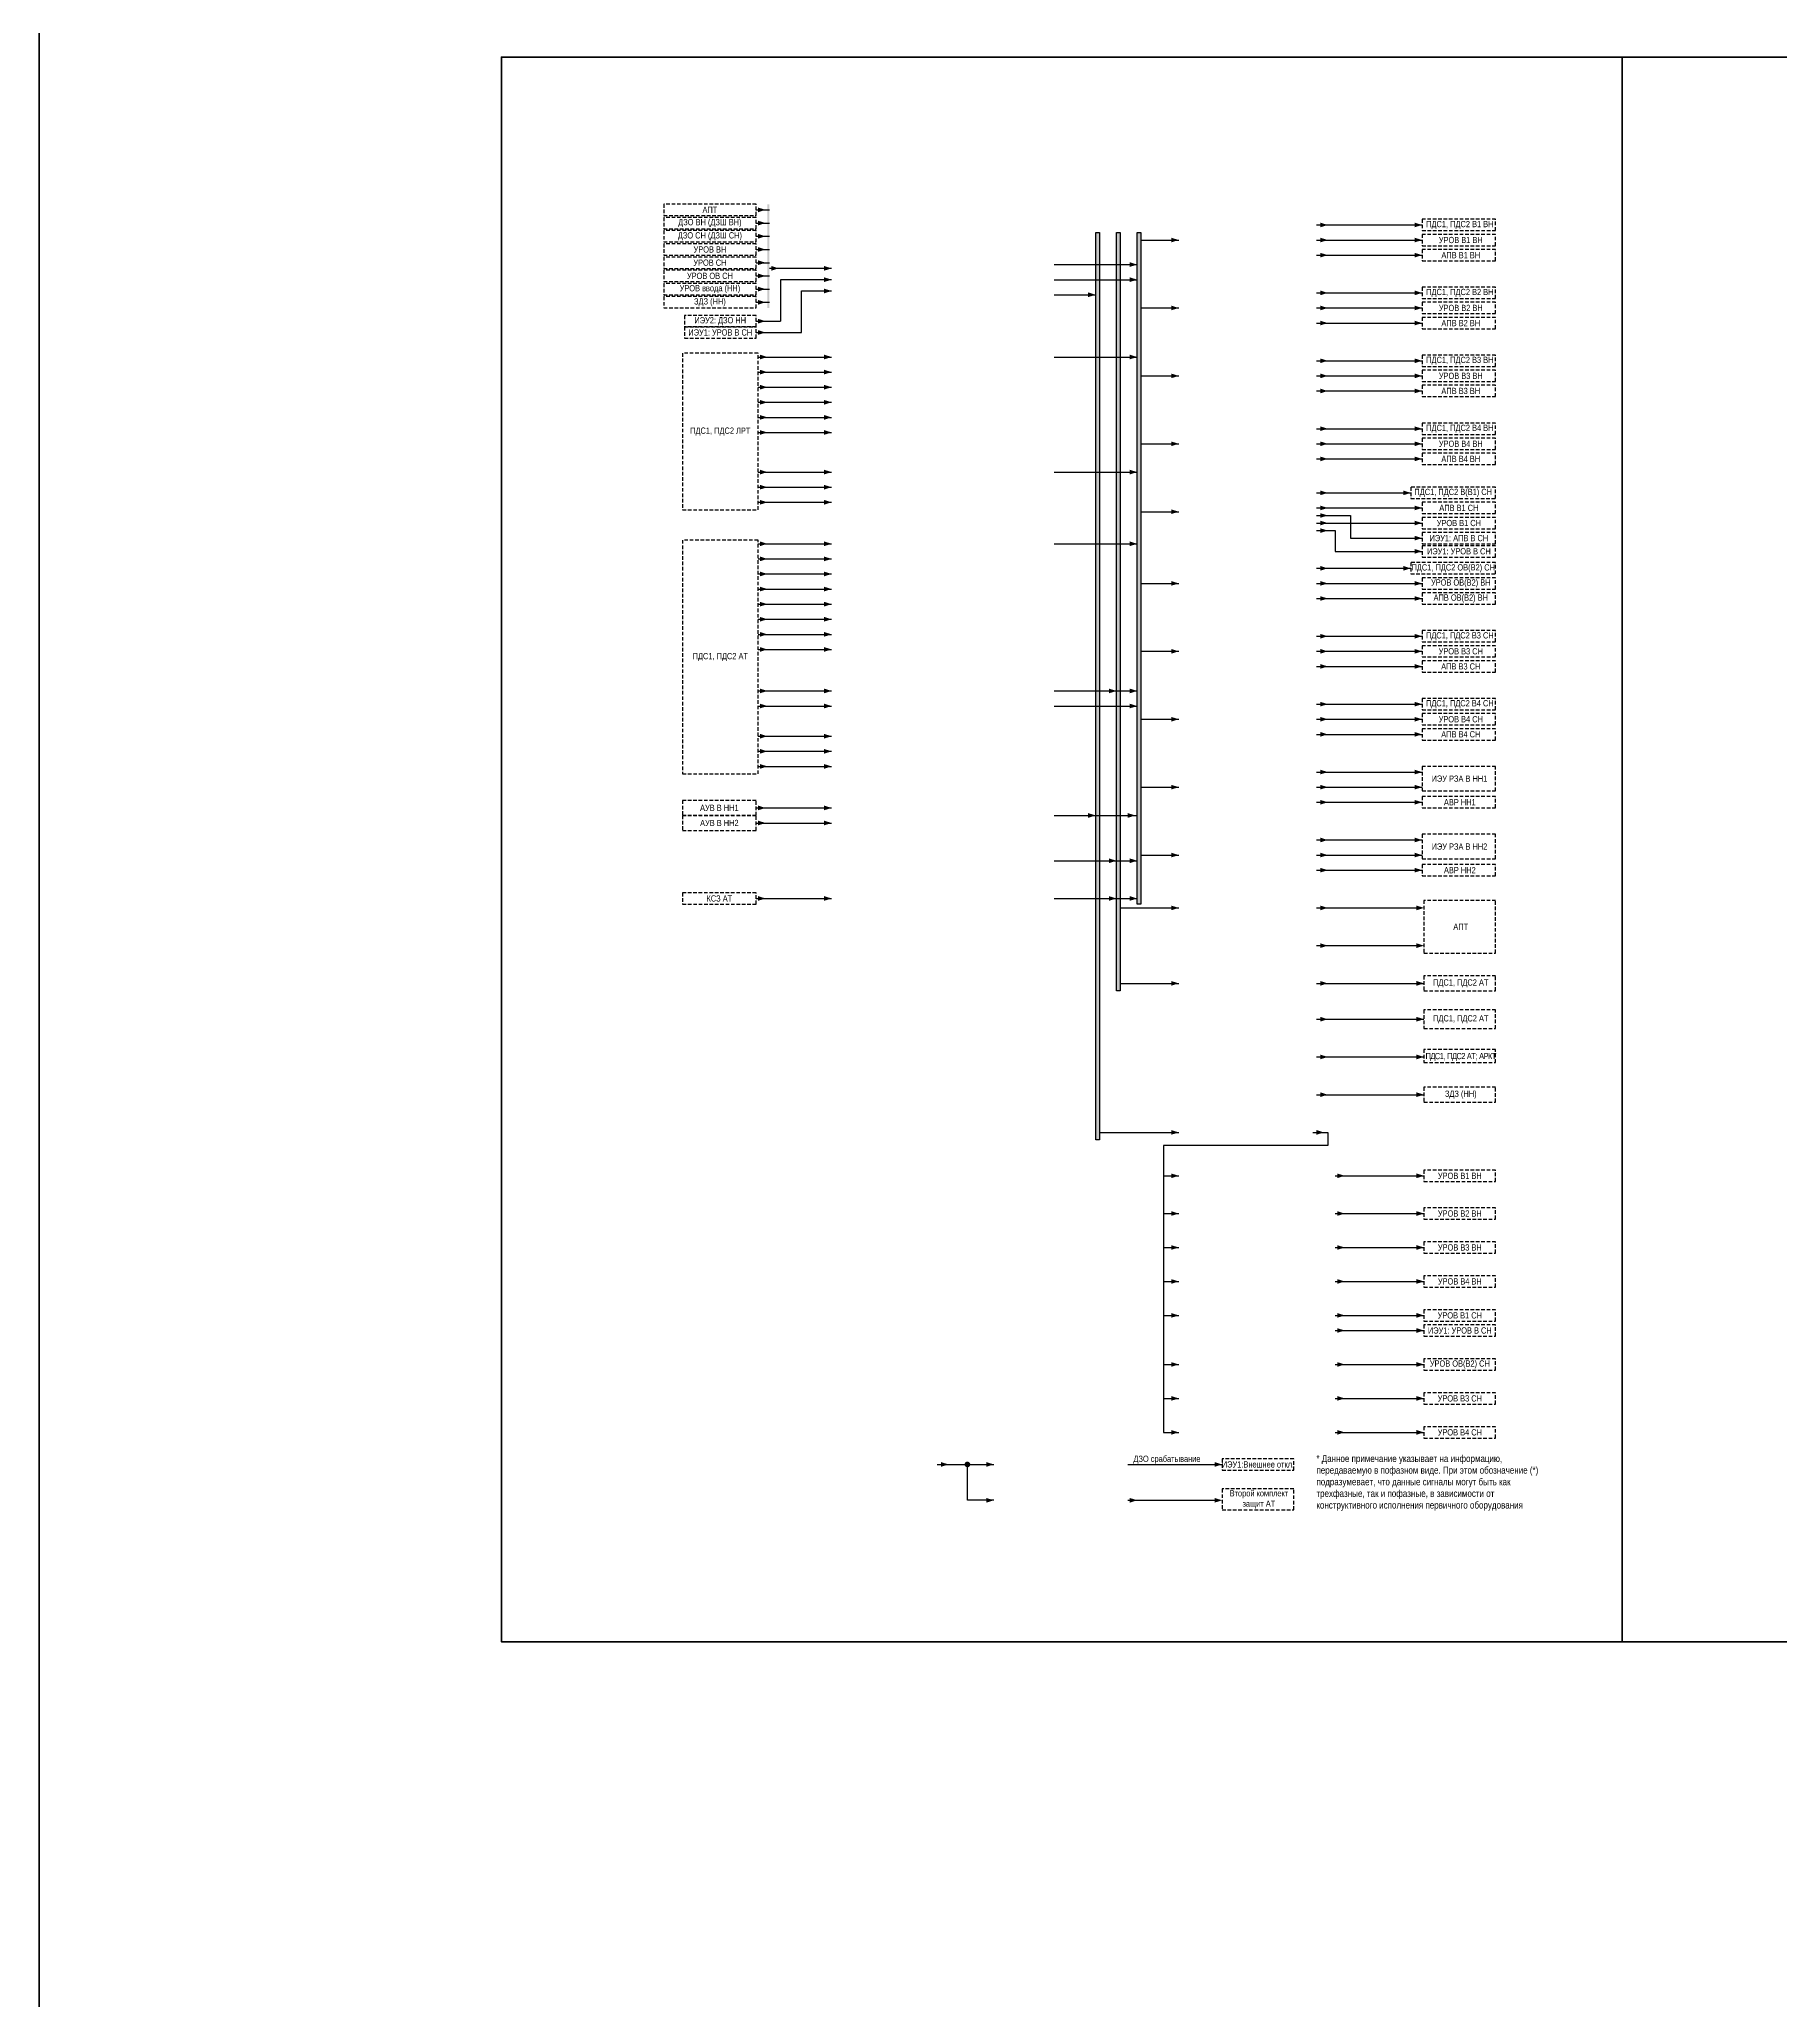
# Model space of a CAD drawing. Header units: millimetres. Extents: x 25558 to 49929, y 1902 to 19390.
# Drawn here: x 33517 to 34440, y 14331 to 15370 of the extents above; entities that cross this region are included whole.
import ezdxf

# ---------------------------------------------------------------- set-up
doc = ezdxf.new("R2010")
doc.units = ezdxf.units.MM
doc.linetypes.add('штриховая2', pattern=[9.525, 6.35, -3.175])
for name, color, linetype, lineweight in [('Основная', 7, 'Continuous', 30), ('Отключение_включение', 1, 'Continuous', 30), ('Тонкая', 7, 'Continuous', 5), ('Цепи внешние', 84, 'Continuous', 30), ('Цепи внутренние', 5, 'Continuous', 30)]:
    doc.layers.add(name, color=color, linetype=linetype, lineweight=lineweight)
doc.styles.add('Narrow', font='ARIALN.TTF')

# ---------------------------------------------------------------- blocks, each defined once
blk = doc.blocks.new('Point')
at = {"layer": 'Основная', "color": 0, "const_width": 1.5}
blk.add_lwpolyline([(-0.75, 0, 1), (0.75, 0, 1)], format="xyb", close=True, dxfattribs=at)

msp = doc.modelspace()

# ---------------------------------------------------------------- hatches: boundary and pattern name
h = msp.add_hatch(color=1)
h.dxf.hatch_style = 1
h.paths.add_polyline_path([(33903, 15228), (33904, 15228), (33904, 15283), (33903, 15283)])
at = {"layer": 'Отключение_включение'}
h = msp.add_hatch(color=256, dxfattribs=at)
h.dxf.hatch_style = 1
h.paths.add_polyline_path([(34101, 15268), (34099, 15268), (34099, 14912), (34101, 14912)])
at = {"layer": 'Цепи внутренние', "ltscale": 0.3}
h = msp.add_hatch(color=256, dxfattribs=at)
h.dxf.hatch_style = 1
h.paths.add_polyline_path([(34079, 15268), (34077, 15268), (34077, 14787), (34079, 14787)])
h = msp.add_hatch(color=256, dxfattribs=at)
h.dxf.hatch_style = 1
h.paths.add_polyline_path([(34090, 15268), (34088, 15268), (34088, 14866), (34090, 14866)])

# ---------------------------------------------------------------- linework, layer by layer
at = {"layer": 'Отключение_включение'}
for p, q in [((33897, 15280), (33904, 15280)), ((33897, 15273), (33904, 15273)), ((33897, 15266), (33904, 15266)), ((34101, 15264), (34121, 15264)), ((34194, 15272), (34245, 15272)), ((34245, 15272), (34250, 15272)), ((33897, 15259), (33904, 15259)), ((33897, 15252), (33904, 15252)), ((33897, 15245), (33904, 15245)), ((33937, 15243), (33910, 15243)), ((33910, 15243), (33910, 15221)), ((34055, 15251), (34099, 15251)), ((34055, 15243), (34099, 15243)), ((33897, 15238), (33904, 15238)), ((33921, 15215), (33921, 15237)), ((33921, 15237), (33937, 15237)), ((34194, 15236), (34245, 15236)), ((34245, 15236), (34250, 15236)), ((33897, 15231), (33904, 15231)), ((34101, 15228), (34121, 15228)), ((33897, 15221), (33910, 15221)), ((33897, 15215), (33921, 15215)), ((34055, 15202), (34099, 15202)), ((34101, 15192), (34121, 15192)), ((34194, 15200), (34245, 15200)), ((34245, 15200), (34250, 15200)), ((34194, 15164), (34245, 15164)), ((34245, 15164), (34250, 15164)), ((34101, 15156), (34121, 15156)), ((34055, 15141), (34099, 15141)), ((34194, 15130), (34239, 15130)), ((34239, 15130), (34244, 15130)), ((34101, 15120), (34121, 15120)), ((34055, 15103), (34099, 15103)), ((34194, 15090), (34244, 15090)), ((34239, 15090), (34244, 15090)), ((34101, 15082), (34121, 15082)), ((34101, 15046), (34121, 15046)), ((34194, 15054), (34245, 15054)), ((34245, 15054), (34250, 15054)), ((34055, 15025), (34099, 15025)), ((34055, 15017), (34099, 15017)), ((34194, 15018), (34245, 15018)), ((34245, 15018), (34250, 15018)), ((34101, 15010), (34121, 15010)), ((34101, 14974), (34121, 14974)), ((34194, 14982), (34239, 14982)), ((34194, 14974), (34239, 14974)), ((34239, 14982), (34250, 14982)), ((34239, 14974), (34250, 14974)), ((34055, 14959), (34099, 14959)), ((34194, 14946), (34239, 14946)), ((34239, 14946), (34250, 14946)), ((34055, 14935), (34099, 14935)), ((34101, 14938), (34121, 14938)), ((34194, 14938), (34239, 14938)), ((34239, 14938), (34250, 14938)), ((34055, 14915), (34099, 14915)), ((33993, 14615), (34023, 14615)), ((34009, 14596), (34009, 14615)), ((34094, 14615), (34144, 14615)), ((34023, 14596), (34009, 14596)), ((34094, 14596), (34141, 14596))]:
    msp.add_line(p, q, dxfattribs=at)
for points in [[(33902, 15280, 0, 2.5, 0), (33898, 15280, 0, 0, 0)], [(33902, 15273, 0, 2.5, 0), (33898, 15273, 0, 0, 0)], [(33902, 15266, 0, 2.5, 0), (33898, 15266, 0, 0, 0)], [(34121, 15264, 0, 2.5, 0), (34117, 15264, 0, 0, 0)], [(34200, 15272, 0, 2.5, 0), (34196, 15272, 0, 0, 0)], [(34250, 15272, 0, 2.5, 0), (34246, 15272, 0, 0, 0)], [(33902, 15259, 0, 2.5, 0), (33898, 15259, 0, 0, 0)], [(33902, 15252, 0, 2.5, 0), (33898, 15252, 0, 0, 0)], [(33902, 15245, 0, 2.5, 0), (33898, 15245, 0, 0, 0)], [(33909, 15249, 0, 2.5, 0), (33905, 15249, 0, 0, 0)], [(33937, 15249, 0, 2.5, 0), (33933, 15249, 0, 0, 0)], [(33937, 15243, 0, 2.5, 0), (33933, 15243, 0, 0, 0)], [(34099, 15251, 0, 2.5, 0), (34095, 15251, 0, 0, 0)], [(34099, 15243, 0, 2.5, 0), (34095, 15243, 0, 0, 0)], [(33902, 15238, 0, 2.5, 0), (33898, 15238, 0, 0, 0)], [(33902, 15231, 0, 2.5, 0), (33898, 15231, 0, 0, 0)], [(33937, 15237, 0, 2.5, 0), (33933, 15237, 0, 0, 0)], [(34200, 15236, 0, 2.5, 0), (34196, 15236, 0, 0, 0)], [(34250, 15236, 0, 2.5, 0), (34246, 15236, 0, 0, 0)], [(33902, 15221, 0, 2.5, 0), (33898, 15221, 0, 0, 0)], [(34121, 15228, 0, 2.5, 0), (34117, 15228, 0, 0, 0)], [(33902, 15215, 0, 2.5, 0), (33898, 15215, 0, 0, 0)], [(34099, 15202, 0, 2.5, 0), (34095, 15202, 0, 0, 0)], [(34200, 15200, 0, 2.5, 0), (34196, 15200, 0, 0, 0)], [(34250, 15200, 0, 2.5, 0), (34246, 15200, 0, 0, 0)], [(34121, 15192, 0, 2.5, 0), (34117, 15192, 0, 0, 0)], [(34200, 15164, 0, 2.5, 0), (34196, 15164, 0, 0, 0)], [(34250, 15164, 0, 2.5, 0), (34246, 15164, 0, 0, 0)], [(34121, 15156, 0, 2.5, 0), (34117, 15156, 0, 0, 0)], [(34099, 15141, 0, 2.5, 0), (34095, 15141, 0, 0, 0)], [(34200, 15130, 0, 2.5, 0), (34196, 15130, 0, 0, 0)], [(34244, 15130, 0, 2.5, 0), (34240, 15130, 0, 0, 0)], [(34121, 15120, 0, 2.5, 0), (34117, 15120, 0, 0, 0)], [(34099, 15103, 0, 2.5, 0), (34095, 15103, 0, 0, 0)], [(34200, 15090, 0, 2.5, 0), (34196, 15090, 0, 0, 0)], [(34244, 15090, 0, 2.5, 0), (34240, 15090, 0, 0, 0)], [(34121, 15082, 0, 2.5, 0), (34117, 15082, 0, 0, 0)], [(34200, 15054, 0, 2.5, 0), (34196, 15054, 0, 0, 0)], [(34250, 15054, 0, 2.5, 0), (34246, 15054, 0, 0, 0)], [(34121, 15046, 0, 2.5, 0), (34117, 15046, 0, 0, 0)], [(34088, 15025, 0, 2.5, 0), (34084, 15025, 0, 0, 0)], [(34099, 15025, 0, 2.5, 0), (34095, 15025, 0, 0, 0)], [(34099, 15017, 0, 2.5, 0), (34095, 15017, 0, 0, 0)], [(34200, 15018, 0, 2.5, 0), (34196, 15018, 0, 0, 0)], [(34250, 15018, 0, 2.5, 0), (34246, 15018, 0, 0, 0)], [(34121, 15010, 0, 2.5, 0), (34117, 15010, 0, 0, 0)], [(34200, 14982, 0, 2.5, 0), (34196, 14982, 0, 0, 0)], [(34250, 14982, 0, 2.5, 0), (34246, 14982, 0, 0, 0)], [(34121, 14974, 0, 2.5, 0), (34117, 14974, 0, 0, 0)], [(34200, 14974, 0, 2.5, 0), (34196, 14974, 0, 0, 0)], [(34250, 14974, 0, 2.5, 0), (34246, 14974, 0, 0, 0)], [(34077, 14959, 0, 2.5, 0), (34073, 14959, 0, 0, 0)], [(34098, 14959, 0, 2.5, 0), (34094, 14959, 0, 0, 0)], [(34200, 14946, 0, 2.5, 0), (34196, 14946, 0, 0, 0)], [(34250, 14946, 0, 2.5, 0), (34246, 14946, 0, 0, 0)], [(34088, 14935, 0, 2.5, 0), (34084, 14935, 0, 0, 0)], [(34099, 14935, 0, 2.5, 0), (34095, 14935, 0, 0, 0)], [(34121, 14938, 0, 2.5, 0), (34117, 14938, 0, 0, 0)], [(34200, 14938, 0, 2.5, 0), (34196, 14938, 0, 0, 0)], [(34250, 14938, 0, 2.5, 0), (34246, 14938, 0, 0, 0)], [(34088, 14915, 0, 2.5, 0), (34084, 14915, 0, 0, 0)], [(34099, 14915, 0, 2.5, 0), (34095, 14915, 0, 0, 0)], [(33999, 14615, 0, 2.5, 0), (33995, 14615, 0, 0, 0)], [(34023, 14615, 0, 2.5, 0), (34019, 14615, 0, 0, 0)], [(34144, 14615, 0, 2.5, 0), (34140, 14615, 0, 0, 0)], [(34023, 14596, 0, 2.5, 0), (34019, 14596, 0, 0, 0)], [(34099, 14596, 0, 2.5, 0), (34095, 14596, 0, 0, 0)], [(34144, 14596, 0, 2.5, 0), (34140, 14596, 0, 0, 0)]]:
    msp.add_lwpolyline(points, format="xyseb", dxfattribs=at)
msp.add_lwpolyline([(34099, 15268), (34101, 15268), (34101, 14912), (34099, 14912)], close=True, dxfattribs=at)
msp.add_lwpolyline([(33937, 15249), (33904, 15249)], dxfattribs=at)
at = {"layer": 'Тонкая', "lineweight": 50}
msp.add_lwpolyline([(33517, 19390), (42096, 19390), (42096, 13291), (33517, 13291)], close=True, dxfattribs=at)
at = {"layer": 'Тонкая', "color": 3, "lineweight": 50}
for points in [[(34356, 14521), (33762, 14521), (33762, 15361), (34356, 15361)], [(34950, 14521), (34356, 14521), (34356, 15361), (34950, 15361)]]:
    msp.add_lwpolyline(points, close=True, dxfattribs=at)
at = {"layer": 'Цепи внешние', "ltscale": 0.3}
for p, q in [((34194, 15264), (34248, 15264)), ((34248, 15264), (34250, 15264)), ((34194, 15256), (34250, 15256)), ((34194, 15228), (34248, 15228)), ((34248, 15228), (34250, 15228)), ((34194, 15220), (34250, 15220)), ((33898, 15202), (33937, 15202)), ((33898, 15194), (33937, 15194)), ((34194, 15192), (34248, 15192)), ((34248, 15192), (34250, 15192)), ((33898, 15186), (33937, 15186)), ((34194, 15184), (34250, 15184)), ((33898, 15178), (33937, 15178)), ((33898, 15170), (33937, 15170)), ((33898, 15162), (33937, 15162)), ((34194, 15156), (34248, 15156)), ((34248, 15156), (34250, 15156)), ((33898, 15141), (33937, 15141)), ((34194, 15148), (34250, 15148)), ((33898, 15133), (33937, 15133)), ((33898, 15125), (33937, 15125)), ((34194, 15122), (34250, 15122)), ((34194, 15114), (34250, 15114)), ((33898, 15103), (33937, 15103)), ((33898, 15095), (33937, 15095)), ((33898, 15087), (33937, 15087)), ((33898, 15079), (33937, 15079)), ((34194, 15082), (34248, 15082)), ((34248, 15082), (34250, 15082)), ((33898, 15071), (33937, 15071)), ((34194, 15074), (34250, 15074)), ((33898, 15063), (33937, 15063)), ((33898, 15055), (33937, 15055)), ((33898, 15047), (33937, 15047)), ((34194, 15046), (34248, 15046)), ((34248, 15046), (34250, 15046)), ((34194, 15038), (34250, 15038)), ((33898, 15025), (33937, 15025)), ((33898, 15017), (33937, 15017)), ((34194, 15010), (34248, 15010)), ((34248, 15010), (34250, 15010)), ((33898, 15001), (33937, 15001)), ((33898, 14993), (33937, 14993)), ((34194, 15002), (34250, 15002)), ((33898, 14985), (33937, 14985)), ((33897, 14963), (33937, 14963)), ((34194, 14966), (34239, 14966)), ((34239, 14966), (34250, 14966)), ((33897, 14955), (33937, 14955)), ((34194, 14930), (34239, 14930)), ((34239, 14930), (34250, 14930)), ((33897, 14915), (33937, 14915))]:
    msp.add_line(p, q, dxfattribs=at)
at = {"layer": 'Цепи внешние'}
for p, q in [((34194, 14910), (34211, 14910)), ((34210, 14910), (34247, 14910)), ((34194, 14890), (34211, 14890)), ((34210, 14890), (34247, 14890)), ((34194, 14870), (34211, 14870)), ((34210, 14870), (34251, 14870)), ((34194, 14831), (34251, 14831)), ((34194, 14811), (34251, 14811)), ((34204, 14768), (34216, 14768)), ((34209, 14768), (34251, 14768)), ((34204, 14748), (34230, 14748)), ((34204, 14748), (34251, 14748)), ((34204, 14730), (34216, 14730)), ((34209, 14730), (34251, 14730)), ((34204, 14712), (34230, 14712)), ((34204, 14712), (34251, 14712)), ((34204, 14694), (34216, 14694)), ((34209, 14694), (34251, 14694)), ((34204, 14668), (34230, 14668)), ((34204, 14668), (34251, 14668)), ((34204, 14650), (34216, 14650)), ((34209, 14650), (34251, 14650)), ((34204, 14632), (34230, 14632)), ((34204, 14632), (34251, 14632))]:
    msp.add_line(p, q, dxfattribs=at)
at = {"layer": 'Цепи внешние', "linetype": 'штриховая2', "ltscale": 0.3}
for points in [[(33897, 15283), (33848, 15283), (33848, 15277), (33897, 15277)], [(33897, 15276), (33848, 15276), (33848, 15270), (33897, 15270)], [(34289, 15275), (34250, 15275), (34250, 15269), (34289, 15269)], [(33897, 15269), (33848, 15269), (33848, 15263), (33897, 15263)], [(34289, 15267), (34250, 15267), (34250, 15261), (34289, 15261)], [(33897, 15262), (33848, 15262), (33848, 15256), (33897, 15256)], [(33897, 15255), (33848, 15255), (33848, 15249), (33897, 15249)], [(34289, 15259), (34250, 15259), (34250, 15253), (34289, 15253)], [(33897, 15248), (33848, 15248), (33848, 15242), (33897, 15242)], [(33897, 15241), (33848, 15241), (33848, 15235), (33897, 15235)], [(33897, 15234), (33848, 15234), (33848, 15228), (33897, 15228)], [(34289, 15239), (34250, 15239), (34250, 15233), (34289, 15233)], [(34289, 15231), (34250, 15231), (34250, 15225), (34289, 15225)], [(34289, 15223), (34250, 15223), (34250, 15217), (34289, 15217)], [(33898, 15204), (33858, 15204), (33858, 15121), (33898, 15121)], [(34289, 15203), (34250, 15203), (34250, 15197), (34289, 15197)], [(34289, 15195), (34250, 15195), (34250, 15189), (34289, 15189)], [(34289, 15187), (34250, 15187), (34250, 15181), (34289, 15181)], [(34289, 15167), (34250, 15167), (34250, 15161), (34289, 15161)], [(34289, 15159), (34250, 15159), (34250, 15153), (34289, 15153)], [(34289, 15151), (34250, 15151), (34250, 15145), (34289, 15145)], [(34289, 15133), (34244, 15133), (34244, 15127), (34289, 15127)], [(34289, 15125), (34250, 15125), (34250, 15119), (34289, 15119)], [(34289, 15117), (34250, 15117), (34250, 15111), (34289, 15111)], [(33898, 15105), (33858, 15105), (33858, 14981), (33898, 14981)], [(34289, 15093), (34244, 15093), (34244, 15087), (34289, 15087)], [(34289, 15085), (34250, 15085), (34250, 15079), (34289, 15079)], [(34289, 15077), (34250, 15077), (34250, 15071), (34289, 15071)], [(34289, 15057), (34250, 15057), (34250, 15051), (34289, 15051)], [(34289, 15049), (34250, 15049), (34250, 15043), (34289, 15043)], [(34289, 15041), (34250, 15041), (34250, 15035), (34289, 15035)], [(34289, 15021), (34250, 15021), (34250, 15015), (34289, 15015)], [(34289, 15013), (34250, 15013), (34250, 15007), (34289, 15007)], [(34289, 15005), (34250, 15005), (34250, 14999), (34289, 14999)], [(34289, 14985), (34250, 14985), (34250, 14972), (34289, 14972)], [(33897, 14967), (33858, 14967), (33858, 14959), (33897, 14959)], [(34289, 14969), (34250, 14969), (34250, 14963), (34289, 14963)], [(33897, 14959), (33858, 14959), (33858, 14951), (33897, 14951)], [(34289, 14949), (34250, 14949), (34250, 14936), (34289, 14936)], [(34289, 14933), (34250, 14933), (34250, 14927), (34289, 14927)], [(33897, 14918), (33858, 14918), (33858, 14912), (33897, 14912)], [(34289, 14914), (34251, 14914), (34251, 14886), (34289, 14886)], [(34289, 14874), (34251, 14874), (34251, 14866), (34289, 14866)], [(34289, 14856), (34251, 14856), (34251, 14846), (34289, 14846)], [(34289, 14835), (34251, 14835), (34251, 14828), (34289, 14828)], [(34289, 14815), (34251, 14815), (34251, 14807), (34289, 14807)], [(34289, 14771), (34251, 14771), (34251, 14765), (34289, 14765)], [(34289, 14751), (34251, 14751), (34251, 14745), (34289, 14745)], [(34289, 14733), (34251, 14733), (34251, 14727), (34289, 14727)], [(34289, 14715), (34251, 14715), (34251, 14709), (34289, 14709)], [(34289, 14697), (34251, 14697), (34251, 14691), (34289, 14691)], [(34289, 14671), (34251, 14671), (34251, 14665), (34289, 14665)], [(34289, 14653), (34251, 14653), (34251, 14647), (34289, 14647)], [(34289, 14635), (34251, 14635), (34251, 14629), (34289, 14629)], [(34182, 14602), (34144, 14602), (34144, 14591), (34182, 14591)]]:
    msp.add_lwpolyline(points, close=True, dxfattribs=at)
at = {"layer": 'Цепи внешние', "ltscale": 0.3}
for points in [[(34200, 15264, 0, 2.5, 0), (34196, 15264, 0, 0, 0)], [(34250, 15264, 0, 2.5, 0), (34246, 15264, 0, 0, 0)], [(34200, 15256, 0, 2.5, 0), (34196, 15256, 0, 0, 0)], [(34250, 15256, 0, 2.5, 0), (34246, 15256, 0, 0, 0)], [(34200, 15228, 0, 2.5, 0), (34196, 15228, 0, 0, 0)], [(34250, 15228, 0, 2.5, 0), (34246, 15228, 0, 0, 0)], [(34200, 15220, 0, 2.5, 0), (34196, 15220, 0, 0, 0)], [(34250, 15220, 0, 2.5, 0), (34246, 15220, 0, 0, 0)], [(33903, 15202, 0, 2.5, 0), (33899, 15202, 0, 0, 0)], [(33937, 15202, 0, 2.5, 0), (33933, 15202, 0, 0, 0)], [(33903, 15194, 0, 2.5, 0), (33899, 15194, 0, 0, 0)], [(33937, 15194, 0, 2.5, 0), (33933, 15194, 0, 0, 0)], [(34200, 15192, 0, 2.5, 0), (34196, 15192, 0, 0, 0)], [(34250, 15192, 0, 2.5, 0), (34246, 15192, 0, 0, 0)], [(33903, 15186, 0, 2.5, 0), (33899, 15186, 0, 0, 0)], [(33937, 15186, 0, 2.5, 0), (33933, 15186, 0, 0, 0)], [(34200, 15184, 0, 2.5, 0), (34196, 15184, 0, 0, 0)], [(34250, 15184, 0, 2.5, 0), (34246, 15184, 0, 0, 0)], [(33903, 15178, 0, 2.5, 0), (33899, 15178, 0, 0, 0)], [(33903, 15170, 0, 2.5, 0), (33899, 15170, 0, 0, 0)], [(33937, 15178, 0, 2.5, 0), (33933, 15178, 0, 0, 0)], [(33937, 15170, 0, 2.5, 0), (33933, 15170, 0, 0, 0)], [(33903, 15162, 0, 2.5, 0), (33899, 15162, 0, 0, 0)], [(33937, 15162, 0, 2.5, 0), (33933, 15162, 0, 0, 0)], [(34200, 15156, 0, 2.5, 0), (34196, 15156, 0, 0, 0)], [(34200, 15148, 0, 2.5, 0), (34196, 15148, 0, 0, 0)], [(34250, 15156, 0, 2.5, 0), (34246, 15156, 0, 0, 0)], [(34250, 15148, 0, 2.5, 0), (34246, 15148, 0, 0, 0)], [(33903, 15141, 0, 2.5, 0), (33899, 15141, 0, 0, 0)], [(33937, 15141, 0, 2.5, 0), (33933, 15141, 0, 0, 0)], [(33903, 15133, 0, 2.5, 0), (33899, 15133, 0, 0, 0)], [(33937, 15133, 0, 2.5, 0), (33933, 15133, 0, 0, 0)], [(33903, 15125, 0, 2.5, 0), (33899, 15125, 0, 0, 0)], [(33937, 15125, 0, 2.5, 0), (33933, 15125, 0, 0, 0)], [(34200, 15122, 0, 2.5, 0), (34196, 15122, 0, 0, 0)], [(34250, 15122, 0, 2.5, 0), (34246, 15122, 0, 0, 0)], [(34200, 15114, 0, 2.5, 0), (34196, 15114, 0, 0, 0)], [(34250, 15114, 0, 2.5, 0), (34246, 15114, 0, 0, 0)], [(33903, 15103, 0, 2.5, 0), (33899, 15103, 0, 0, 0)], [(33937, 15103, 0, 2.5, 0), (33933, 15103, 0, 0, 0)], [(33903, 15095, 0, 2.5, 0), (33899, 15095, 0, 0, 0)], [(33903, 15087, 0, 2.5, 0), (33899, 15087, 0, 0, 0)], [(33937, 15095, 0, 2.5, 0), (33933, 15095, 0, 0, 0)], [(33937, 15087, 0, 2.5, 0), (33933, 15087, 0, 0, 0)], [(33903, 15079, 0, 2.5, 0), (33899, 15079, 0, 0, 0)], [(33937, 15079, 0, 2.5, 0), (33933, 15079, 0, 0, 0)], [(34200, 15082, 0, 2.5, 0), (34196, 15082, 0, 0, 0)], [(34250, 15082, 0, 2.5, 0), (34246, 15082, 0, 0, 0)], [(33903, 15071, 0, 2.5, 0), (33899, 15071, 0, 0, 0)], [(33937, 15071, 0, 2.5, 0), (33933, 15071, 0, 0, 0)], [(34200, 15074, 0, 2.5, 0), (34196, 15074, 0, 0, 0)], [(34250, 15074, 0, 2.5, 0), (34246, 15074, 0, 0, 0)], [(33903, 15063, 0, 2.5, 0), (33899, 15063, 0, 0, 0)], [(33903, 15055, 0, 2.5, 0), (33899, 15055, 0, 0, 0)], [(33937, 15063, 0, 2.5, 0), (33933, 15063, 0, 0, 0)], [(33937, 15055, 0, 2.5, 0), (33933, 15055, 0, 0, 0)], [(33903, 15047, 0, 2.5, 0), (33899, 15047, 0, 0, 0)], [(33937, 15047, 0, 2.5, 0), (33933, 15047, 0, 0, 0)], [(34200, 15046, 0, 2.5, 0), (34196, 15046, 0, 0, 0)], [(34250, 15046, 0, 2.5, 0), (34246, 15046, 0, 0, 0)], [(34200, 15038, 0, 2.5, 0), (34196, 15038, 0, 0, 0)], [(34250, 15038, 0, 2.5, 0), (34246, 15038, 0, 0, 0)], [(33903, 15025, 0, 2.5, 0), (33899, 15025, 0, 0, 0)], [(33937, 15025, 0, 2.5, 0), (33933, 15025, 0, 0, 0)], [(33903, 15017, 0, 2.5, 0), (33899, 15017, 0, 0, 0)], [(33937, 15017, 0, 2.5, 0), (33933, 15017, 0, 0, 0)], [(34200, 15010, 0, 2.5, 0), (34196, 15010, 0, 0, 0)], [(34200, 15002, 0, 2.5, 0), (34196, 15002, 0, 0, 0)], [(34250, 15010, 0, 2.5, 0), (34246, 15010, 0, 0, 0)], [(34250, 15002, 0, 2.5, 0), (34246, 15002, 0, 0, 0)], [(33903, 15001, 0, 2.5, 0), (33899, 15001, 0, 0, 0)], [(33903, 14993, 0, 2.5, 0), (33899, 14993, 0, 0, 0)], [(33937, 15001, 0, 2.5, 0), (33933, 15001, 0, 0, 0)], [(33937, 14993, 0, 2.5, 0), (33933, 14993, 0, 0, 0)], [(33903, 14985, 0, 2.5, 0), (33899, 14985, 0, 0, 0)], [(33937, 14985, 0, 2.5, 0), (33933, 14985, 0, 0, 0)], [(33902, 14963, 0, 2.5, 0), (33898, 14963, 0, 0, 0)], [(33937, 14963, 0, 2.5, 0), (33933, 14963, 0, 0, 0)], [(34200, 14966, 0, 2.5, 0), (34196, 14966, 0, 0, 0)], [(34250, 14966, 0, 2.5, 0), (34246, 14966, 0, 0, 0)], [(33902, 14955, 0, 2.5, 0), (33898, 14955, 0, 0, 0)], [(33937, 14955, 0, 2.5, 0), (33933, 14955, 0, 0, 0)], [(34200, 14930, 0, 2.5, 0), (34196, 14930, 0, 0, 0)], [(34250, 14930, 0, 2.5, 0), (34246, 14930, 0, 0, 0)], [(33902, 14915, 0, 2.5, 0), (33898, 14915, 0, 0, 0)], [(33937, 14915, 0, 2.5, 0), (33933, 14915, 0, 0, 0)], [(34209, 14768, 0, 2.5, 0), (34205, 14768, 0, 0, 0)], [(34251, 14768, 0, 2.5, 0), (34247, 14768, 0, 0, 0)], [(34209, 14748, 0, 2.5, 0), (34205, 14748, 0, 0, 0)], [(34251, 14748, 0, 2.5, 0), (34247, 14748, 0, 0, 0)], [(34209, 14730, 0, 2.5, 0), (34205, 14730, 0, 0, 0)], [(34251, 14730, 0, 2.5, 0), (34247, 14730, 0, 0, 0)], [(34209, 14712, 0, 2.5, 0), (34205, 14712, 0, 0, 0)], [(34251, 14712, 0, 2.5, 0), (34247, 14712, 0, 0, 0)], [(34209, 14694, 0, 2.5, 0), (34205, 14694, 0, 0, 0)], [(34251, 14694, 0, 2.5, 0), (34247, 14694, 0, 0, 0)], [(34209, 14668, 0, 2.5, 0), (34205, 14668, 0, 0, 0)], [(34251, 14668, 0, 2.5, 0), (34247, 14668, 0, 0, 0)], [(34209, 14650, 0, 2.5, 0), (34205, 14650, 0, 0, 0)], [(34251, 14650, 0, 2.5, 0), (34247, 14650, 0, 0, 0)], [(34209, 14632, 0, 2.5, 0), (34205, 14632, 0, 0, 0)], [(34251, 14632, 0, 2.5, 0), (34247, 14632, 0, 0, 0)]]:
    msp.add_lwpolyline(points, format="xyseb", dxfattribs=at)
at = {"layer": 'Цепи внешние'}
for points in [[(34200, 14910, 0, 2.5, 0), (34196, 14910, 0, 0, 0)], [(34251, 14910, 0, 2.5, 0), (34247, 14910, 0, 0, 0)], [(34200, 14890, 0, 2.5, 0), (34196, 14890, 0, 0, 0)], [(34251, 14890, 0, 2.5, 0), (34247, 14890, 0, 0, 0)], [(34200, 14870, 0, 2.5, 0), (34196, 14870, 0, 0, 0)], [(34251, 14870, 0, 2.5, 0), (34247, 14870, 0, 0, 0)], [(34200, 14851, 0, 2.5, 0), (34196, 14851, 0, 0, 0)], [(34251, 14851, 0, 2.5, 0), (34247, 14851, 0, 0, 0)], [(34200, 14831, 0, 2.5, 0), (34196, 14831, 0, 0, 0)], [(34251, 14831, 0, 2.5, 0), (34247, 14831, 0, 0, 0)], [(34200, 14811, 0, 2.5, 0), (34196, 14811, 0, 0, 0)], [(34251, 14811, 0, 2.5, 0), (34247, 14811, 0, 0, 0)]]:
    msp.add_lwpolyline(points, format="xyseb", dxfattribs=at)
msp.add_lwpolyline([(34194, 14851), (34251, 14851)], dxfattribs=at)
at = {"layer": 'Цепи внутренние', "ltscale": 0.3}
for p, q in [((34055, 15235), (34077, 15235)), ((34194, 15118), (34212, 15118)), ((34212, 15118), (34212, 15106)), ((34194, 15110), (34204, 15110)), ((34204, 15110), (34204, 15099)), ((34204, 15099), (34250, 15099)), ((34212, 15106), (34250, 15106)), ((34090, 14910), (34121, 14910)), ((34090, 14870), (34121, 14870)), ((34079, 14791), (34121, 14791)), ((34192, 14791), (34200, 14791)), ((34200, 14791), (34200, 14784)), ((34200, 14784), (34113, 14784)), ((34113, 14784), (34113, 14632)), ((34113, 14768), (34121, 14768)), ((34113, 14748), (34121, 14748)), ((34113, 14730), (34121, 14730)), ((34113, 14712), (34121, 14712)), ((34113, 14694), (34121, 14694)), ((34204, 14686), (34230, 14686)), ((34204, 14686), (34251, 14686)), ((34113, 14668), (34121, 14668)), ((34113, 14650), (34121, 14650)), ((34113, 14632), (34121, 14632))]:
    msp.add_line(p, q, dxfattribs=at)
for points in [[(34077, 15268), (34079, 15268), (34079, 14787), (34077, 14787)], [(34088, 15268), (34090, 15268), (34090, 14866), (34088, 14866)]]:
    msp.add_lwpolyline(points, close=True, dxfattribs=at)
for points in [[(34077, 15235, 0, 2.5, 0), (34073, 15235, 0, 0, 0)], [(34200, 15118, 0, 2.5, 0), (34196, 15118, 0, 0, 0)], [(34200, 15110, 0, 2.5, 0), (34196, 15110, 0, 0, 0)], [(34250, 15106, 0, 2.5, 0), (34246, 15106, 0, 0, 0)], [(34250, 15099, 0, 2.5, 0), (34246, 15099, 0, 0, 0)], [(34121, 14910, 0, 2.5, 0), (34117, 14910, 0, 0, 0)], [(34121, 14870, 0, 2.5, 0), (34117, 14870, 0, 0, 0)], [(34121, 14791, 0, 2.5, 0), (34117, 14791, 0, 0, 0)], [(34198, 14791, 0, 2.5, 0), (34194, 14791, 0, 0, 0)], [(34121, 14768, 0, 2.5, 0), (34117, 14768, 0, 0, 0)], [(34121, 14748, 0, 2.5, 0), (34117, 14748, 0, 0, 0)], [(34121, 14730, 0, 2.5, 0), (34117, 14730, 0, 0, 0)], [(34121, 14712, 0, 2.5, 0), (34117, 14712, 0, 0, 0)], [(34121, 14694, 0, 2.5, 0), (34117, 14694, 0, 0, 0)], [(34209, 14686, 0, 2.5, 0), (34205, 14686, 0, 0, 0)], [(34251, 14686, 0, 2.5, 0), (34247, 14686, 0, 0, 0)], [(34121, 14668, 0, 2.5, 0), (34117, 14668, 0, 0, 0)], [(34121, 14650, 0, 2.5, 0), (34117, 14650, 0, 0, 0)], [(34121, 14632, 0, 2.5, 0), (34117, 14632, 0, 0, 0)]]:
    msp.add_lwpolyline(points, format="xyseb", dxfattribs=at)
at = {"layer": 'Цепи внутренние', "linetype": 'штриховая2', "ltscale": 0.3}
for points in [[(33897, 15224), (33859, 15224), (33859, 15218), (33897, 15218)], [(33897, 15218), (33859, 15218), (33859, 15212), (33897, 15212)], [(34289, 15109), (34250, 15109), (34250, 15103), (34289, 15103)], [(34289, 15102), (34250, 15102), (34250, 15096), (34289, 15096)], [(34289, 14689), (34251, 14689), (34251, 14683), (34289, 14683)], [(34182, 14618), (34144, 14618), (34144, 14612), (34182, 14612)]]:
    msp.add_lwpolyline(points, close=True, dxfattribs=at)

# ---------------------------------------------------------------- block references
at = {"layer": 'Отключение_включение'}
msp.add_blockref('Point', (34009, 14615), dxfattribs=at)

# ---------------------------------------------------------------- texts
at = {"layer": 'Основная', "style": 'Narrow'}
for s, insert, char_height, width, attachment_point in [('ДЗО ВН (ДЗШ ВН)', (33872.5, 15273), 3.3, 49, 5), ('АПТ', (33872.5, 15280), 3.3, 49, 5), ('ПДС1, ПДС2 В1 ВН', (34270, 15272), 3.3, 39, 5), ('ДЗО СН (ДЗШ СН)', (33872.5, 15266), 3.3, 49, 5), ('УРОВ В1 ВН', (34270.5, 15264), 3.3, 41, 5), ('УРОВ СН', (33872.5, 15252), 3.3, 49, 5), ('УРОВ ВН', (33872.5, 15259), 3.3, 49, 5), ('АПВ В1 ВН', (34270.5, 15256), 3.3, 41, 5), ('УРОВ ОВ СН', (33872.5, 15245), 3.3, 49, 5), ('УРОВ ввода (НН)', (33872.5, 15238), 3.3, 49, 5), ('ЗДЗ (НН)', (33872.5, 15231), 3.3, 49, 5), ('ПДС1, ПДС2 В2 ВН', (34270, 15236), 3.3, 39, 5), ('ИЭУ2: ДЗО НН', (33878, 15221), 3.3, 38, 5), ('УРОВ В2 ВН', (34270.5, 15228), 3.3, 41, 5), ('АПВ В2 ВН', (34270.5, 15220), 3.3, 41, 5), ('ИЭУ1: УРОВ В СН', (33878, 15215), 3.3, 38, 5), ('ПДС1, ПДС2 В3 ВН', (34270, 15200), 3.3, 39, 5), ('УРОВ В3 ВН', (34270.5, 15192), 3.3, 41, 5), ('АПВ В3 ВН', (34270.5, 15184), 3.3, 41, 5), ('ПДС1, ПДС2 ЛРТ', (33878, 15162.5), 3.3, 40, 5), ('ПДС1, ПДС2 В4 ВН', (34270, 15164), 3.3, 39, 5), ('УРОВ В4 ВН', (34270.5, 15156), 3.3, 41, 5), ('АПВ В4 ВН', (34270.5, 15148), 3.3, 41, 5), ('ПДС1, ПДС2 В(В1) СН', (34266.5, 15130), 3.3, 45, 5), ('АПВ В1 СН', (34269.5, 15122), 3.3, 39, 5), ('ИЭУ1: АПВ В СН', (34269.5, 15106), 3.3, 39, 5), ('УРОВ В1 СН', (34269.5, 15114), 3.3, 39, 5), ('ИЭУ1: УРОВ В СН', (34269.5, 15099), 3.3, 39, 5), ('ПДС1, ПДС2 ОВ(В2) СН', (34266.5, 15090), 3.3, 45, 5), ('УРОВ ОВ(В2) ВН', (34270.5, 15082), 3.3, 41, 5), ('АПВ ОВ(В2) ВН', (34270.5, 15074), 3.3, 41, 5), ('ПДС1, ПДС2 В3 СН', (34270, 15054), 3.3, 39, 5), ('ПДС1, ПДС2 АТ ', (33878, 15043), 3.3, 40, 5), ('УРОВ В3 СН', (34270.5, 15046), 3.3, 41, 5), ('АПВ В3 СН', (34270.5, 15038), 3.3, 41, 5), ('ПДС1, ПДС2 В4 СН', (34270, 15018), 3.3, 39, 5), ('УРОВ В4 СН', (34270.5, 15010), 3.3, 41, 5), ('АПВ В4 СН', (34270.5, 15002), 3.3, 41, 5), ('ИЭУ РЗА В НН1', (34269.8, 14978.5), 3.3, 39.5, 5), ('АУВ В {\\C0;НН1}', (33877.5, 14963), 3.3, 39, 5), ('АВР НН1', (34270, 14966), 3.3, 39, 5), ('АУВ В {\\C0;НН2}', (33877.5, 14955), 3.3, 39, 5), ('ИЭУ РЗА В НН2', (34269.8, 14942.5), 3.3, 39.5, 5), ('АВР НН2', (34270, 14930), 3.3, 39, 5), ('КСЗ АТ', (33877.5, 14915), 3.3, 39, 5), ('АПТ', (34270.5, 14900), 3.3, 39, 5), ('ПДС1, ПДС2 АТ', (34270.5, 14870), 3.3, 39, 5), ('ПДС1, ПДС2 АТ', (34270.5, 14851), 3.3, 39, 5), ('{\\T0.9;ПДС1, ПДС2 АТ; АРКТ}', (34270.5, 14831), 3.3, 39, 5), ('ЗДЗ (НН)', (34270.5, 14811), 3.3, 39, 5), ('УРОВ В1 ВН', (34270, 14768), 3.3, 38, 5), ('УРОВ В2 ВН', (34270, 14748), 3.3, 38, 5), ('УРОВ В3 ВН', (34270, 14730), 3.3, 38, 5), ('УРОВ В4 ВН', (34270, 14712), 3.3, 38, 5), ('УРОВ В1 СН', (34270, 14694), 3.3, 38, 5), ('ИЭУ1: УРОВ В СН', (34270, 14686), 3.3, 38, 5), ('УРОВ ОВ(В2) СН', (34270, 14668), 3.3, 38, 5), ('УРОВ В3 СН', (34270, 14650), 3.3, 38, 5), ('УРОВ В4 СН', (34270, 14632), 3.3, 38, 5), ('{\\C0;ДЗО срабатывание}', (34097, 14617.5), 3.3, 71, 4), ('* Данное примечание указывает на информацию, передаваемую в пофазном виде. При этом обозначение (*) подразумевает, что данные сигналы могут быть как трехфазные, так и пофазные, в зависимости от конструктивного исполнения первичного оборудования', (34194, 14620), 3.7, 120.555, 1), ('ИЭУ1:Внешнее откл.', (34163, 14615), 3.3, 38, 5), ('Второй комплект защит АТ', (34163.5, 14596.5), 3.3, 39, 5)]:
    msp.add_mtext(s, dxfattribs=dict(at, insert=insert, char_height=char_height, width=width, attachment_point=attachment_point))

doc.saveas('drawing.dxf')
